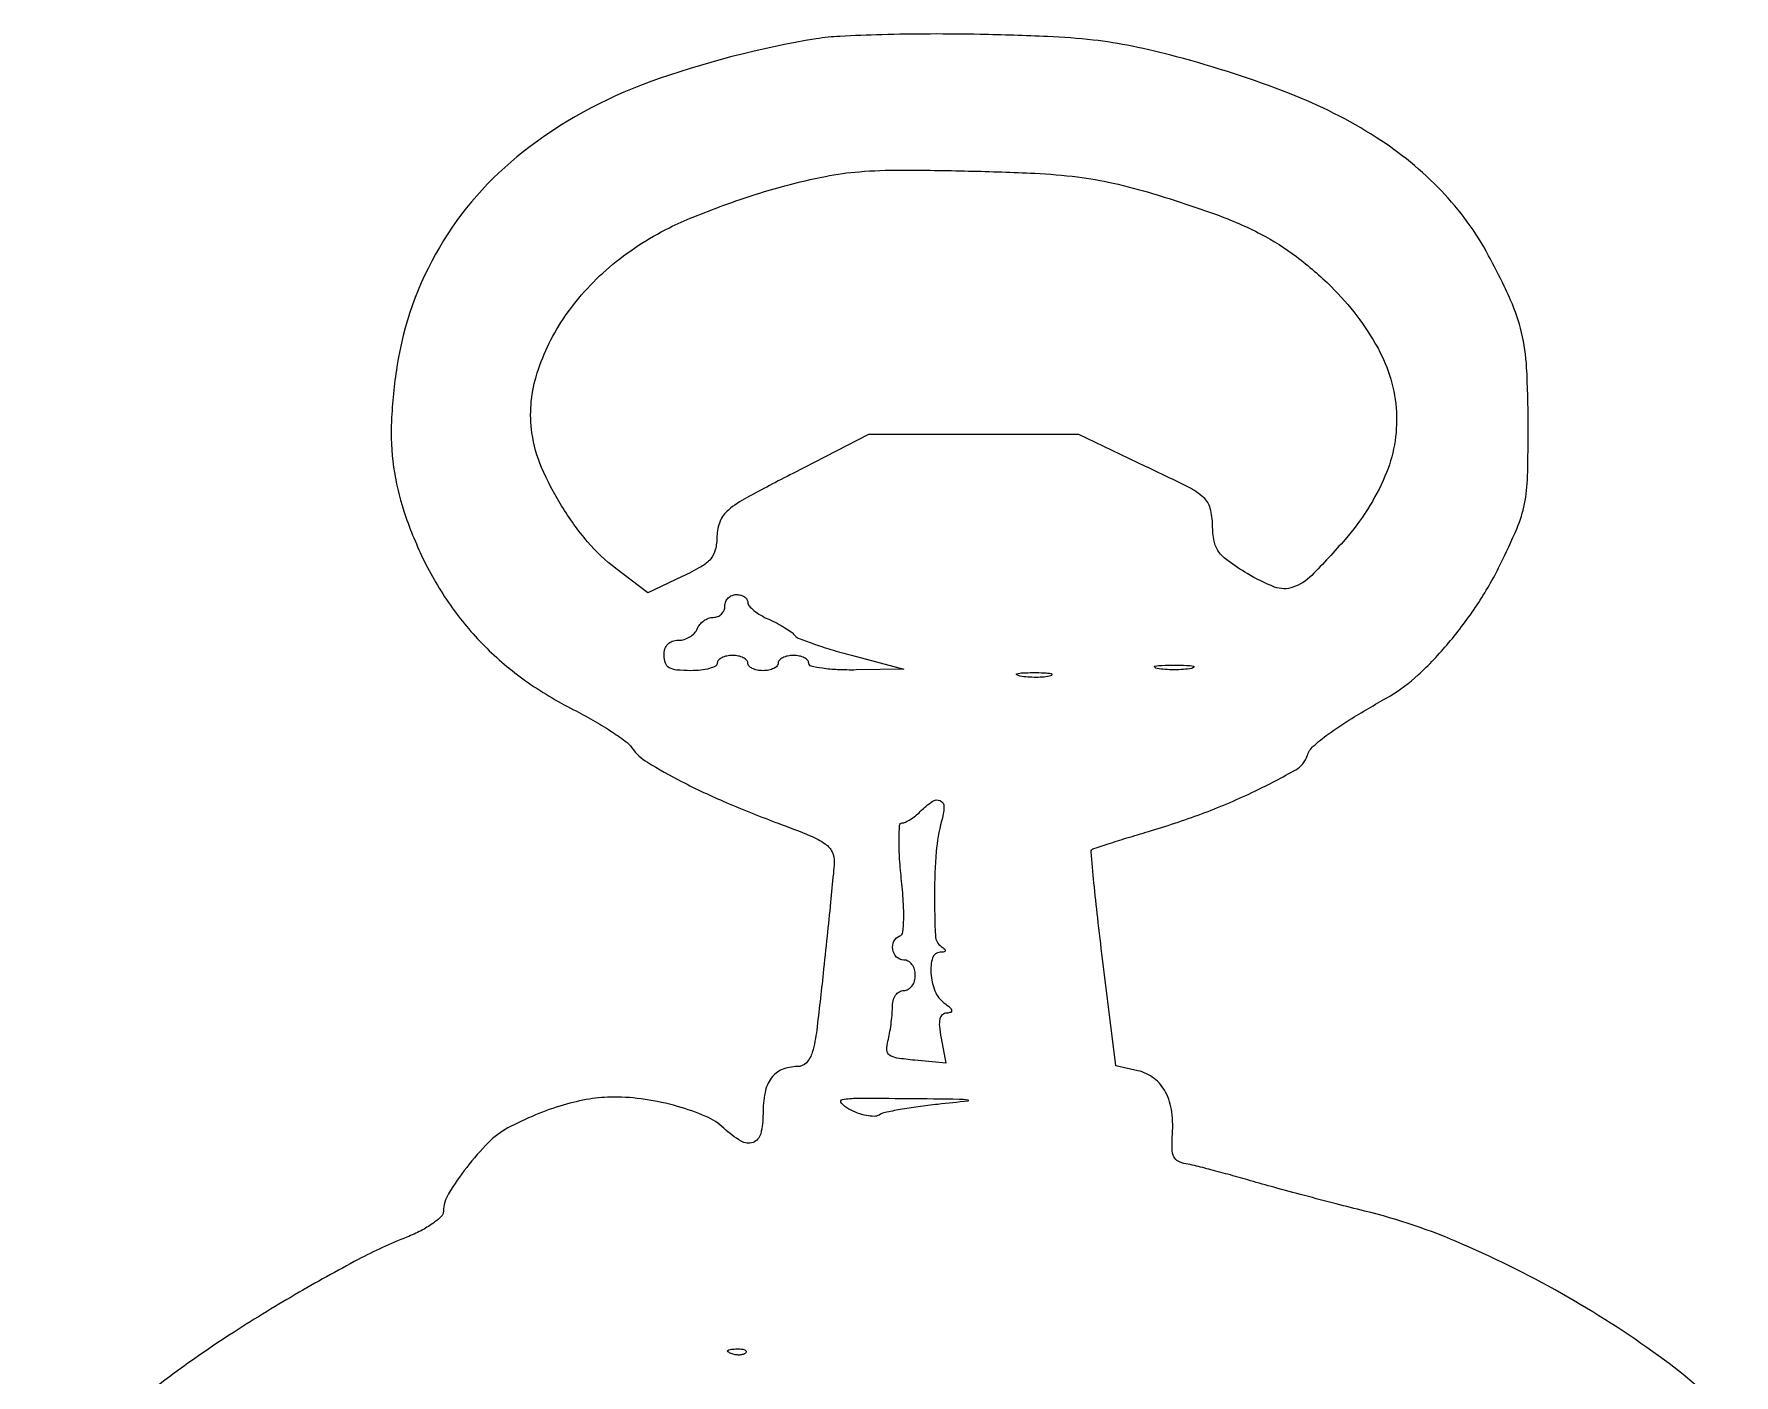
# Model space of a CAD drawing. Extents: x 0 to 320, y 0 to 464.
# Drawn here: x 46.3 to 269.5, y 287.5 to 463.6 of the extents above; entities that cross this region are included whole.
import ezdxf

# ---------------------------------------------------------------- set-up
doc = ezdxf.new("R2010")
doc.units = 0

msp = doc.modelspace()

# ---------------------------------------------------------------- linework, layer by layer
msp.add_lwpolyline([(269.482298, 281.165554, 0.051792), (260.370591, 289.447425, 0.028153), (247.685998, 297.720736, 0.027888), (233.816192, 304.694597, 0.041954), (221, 309.031167, -0.002552), (217.27103, 309.973484, -0.001798), (213.0875, 311.069481, -0.001814), (209.09327, 312.146783, -0.003814), (206, 313.018553, 0.003131), (203.364792, 313.765118, 0.003522), (200.821875, 314.449122, 0.00323), (198.650714, 315.0018, 0.019), (197.5, 315.240824, -0.081184), (196.53002, 315.571793, -0.154875), (195.960728, 316.155788, -0.107761), (195.71257, 317.125034, -0.028468), (195.746298, 318.733425, 0.050505), (195.669978, 322.04586, 0.088974), (194.859692, 324.651997, 0.109308), (193.347424, 326.459603, 0.110489), (191.219373, 327.451818), (188.318811, 328.088888), (186.58808, 342.139785, -0.002351), (185.947691, 347.548242, -0.003814), (185.46014, 352.151255, -0.000722), (185.068428, 356.19977, -0.232901), (185.178674, 356.490338, -0.109286), (185.45956, 356.655975, -0.001171), (187.608736, 357.350958, -0.003636), (190.102184, 358.130868, -0.002349), (193, 358.999313, 0.019167), (200.017766, 361.36239, 0.021255), (206.590864, 364.185224, 0.016952), (211.955964, 366.992281, 0.187553), (213.458519, 368.835017, -0.129747), (214.24933, 370.065243, -0.02877), (216.206648, 371.66075, -0.02001), (219.329856, 373.735542, -0.005849), (224.292277, 376.674263, 0.057267), (228.024996, 379.438224, 0.029751), (232.022036, 383.647603, 0.028496), (235.767776, 388.646428, 0.031998), (238.76452, 393.854746, 0.013272), (241.013069, 398.73698, 0.052168), (241.993666, 401.897875, 0.042795), (242.393046, 405.479986, 0.00696), (242.474128, 412.482639, 0.012477), (242.274252, 419.804051, 0.044863), (241.613947, 424.425693, 0.048659), (240.168263, 428.662676, 0.016552), (237.282262, 434.5, 0.068519), (231.083235, 443.018468, 0.059354), (222.527772, 450.026777, 0.049413), (211.121793, 455.806305, 0.027499), (196.293083, 460.642688, 0.014621), (190.474518, 462.011494, 0.022247), (185.347131, 462.824854, 0.017598), (179.369353, 463.289911, 0.005698), (170.5, 463.565416, 0.005636), (163.971078, 463.620166, 0.006019), (157.584375, 463.524849, 0.00574), (152.097882, 463.313843, 0.027826), (149, 462.985617, 0.046443), (127.033867, 457.282668, 0.079333), (110.489311, 448.13295, 0.094256), (99.51116, 435.599288, 0.094644), (93.920931, 419.928335, 0.027528), (93.214495, 412.807731, 0.044822), (93.492019, 406.744513, 0.046332), (94.831156, 400.971195, 0.03196), (97.349759, 394.745427, 0.040594), (100.946564, 388.599065, 0.043129), (105.425009, 383.247501, 0.042527), (110.81594, 378.681103, 0.037442), (117.128871, 374.871769, -0.012984), (119.661941, 373.507463, -0.014904), (122.004661, 372.071706, -0.014095), (123.909346, 370.746669, -0.078486), (124.780615, 369.862662, 0.100412), (126.811253, 367.974132, 0.018323), (131.309239, 365.44419, 0.017965), (137.141121, 362.700135, 0.011972), (144, 359.961223, -0.008096), (148.212427, 358.316845, -0.055144), (150.169753, 357.251263, -0.126623), (151.081451, 356.190943, -0.131044), (151.352761, 354.836287, -0.008389), (151.233354, 353.341568, -0.000748), (150.864348, 349.587847, -0.000975), (150.408777, 345.112011, -0.00076), (149.896841, 340.25, -0.003413), (149.050272, 332.807049, -0.037734), (148.46835, 329.868692, -0.124388), (147.693518, 328.510541, -0.203971), (146.49408, 328, 0.097278), (144.496481, 327.607641, 0.139824), (143.086846, 326.500595, 0.110354), (142.262458, 324.590233, 0.046928), (142, 321.8, -0.058323), (141.694059, 319.186127, -0.25087), (140.690327, 318.052329, -0.229647), (139.10971, 318.205953, -0.05046), (136.874407, 319.902381, 0.086076), (134.503507, 321.449953, 0.032784), (130.771407, 322.774438, 0.031732), (126.505438, 323.69279, 0.037166), (122.378178, 324, 0.041736), (119.2258, 323.736406, 0.029483), (115.760577, 322.9404, 0.027427), (112.135372, 321.659723, 0.023959), (108.5, 319.937881, 0.075418), (105.958686, 318.042624, 0.030135), (103.090271, 314.766882, 0.028062), (100.705812, 311.302669, 0.131268), (100.029473, 309, -0.196701), (99.720057, 308.294058, -0.038217), (98.627619, 307.387142, -0.034909), (97.090157, 306.451515, -0.024516), (95.246252, 305.610605, 0.026549), (88.856914, 302.665329, 0.011103), (80.56734, 298.05861, 0.011056), (72.024626, 292.802861, 0.015674), (64.685306, 287.7277, 0.04003), (46.317837, 271.735974, 0.040143)], format="xyb")
for points in [[(193.254127, 442.636092, -0.013571), (201.526867, 439.904108, -0.033809), (207.356932, 437.344509, -0.041499), (212.0462, 434.3768, -0.032566), (216.602315, 430.442441, -0.072074), (222.756198, 422.338818, -0.113118), (225.16547, 413.970109, -0.11593), (223.667273, 405.535853, -0.078295), (218.431433, 397.23812, -0.014119), (214.057162, 392.518182, -0.115184), (211.591028, 390.952058, -0.17771), (209.18045, 390.988969, -0.04466), (205.595231, 392.748866, -0.017672), (203.057943, 394.414568, -0.082758), (201.822191, 395.640488, -0.110428), (201.231454, 397.021178, -0.043904), (201.031608, 399.084171, 0.063265), (200.727116, 401.322928, 0.147834), (199.845106, 402.74525, 0.06437), (197.851829, 404.090307, 0.005354), (192.233976, 406.834171), (183.467953, 411), (169.648492, 411), (155.82903, 411), (145.914515, 405.907262, 0.00496), (139.83189, 402.706177, 0.04939), (137.446032, 401.098119, 0.122557), (136.358562, 399.622615, 0.094473), (135.954322, 397.657262, -0.0532), (135.738085, 395.875443, -0.121855), (135.130105, 394.67731, -0.086343), (133.886427, 393.658272, -0.018221), (131.384227, 392.362757), (126.85981, 390.225514), (122.679905, 393.403685, -0.054701), (118.97241, 396.923118, -0.037151), (115.550804, 401.637156, -0.037583), (112.928706, 406.692779, -0.065627), (111.661607, 411.231201, -0.107697), (112.203961, 418.609801, -0.075652), (115.754837, 426.172824, -0.068718), (121.820341, 432.988964, -0.062309), (129.699369, 438.172764, -0.018044), (132.830462, 439.576219, -0.009102), (136.869625, 441.129373, -0.009027), (141.106187, 442.584467, -0.013254), (144.884188, 443.696578, -0.016366), (150.192602, 444.922965, -0.028626), (154.661337, 445.539397, -0.020806), (160.044052, 445.745319, -0.004969), (169, 445.62615, -0.005589), (177.672678, 445.32751, -0.019268), (183.278227, 444.854799, -0.025478), (187.964878, 444.032888, -0.016819)], [(140, 388.978561, 0.182745), (140.178877, 388.505487, 0.041653), (140.807813, 387.902259, 0.037822), (141.697157, 387.286392, 0.029034), (142.75, 386.748916, -0.015994), (143.847114, 386.224424, -0.017771), (144.86974, 385.647741, -0.017373), (145.7022, 385.097865, -0.082871), (146.104434, 384.696868, 0.144128), (146.62965, 384.286768, 0.008363), (148.556888, 383.561508, 0.012142), (150.918822, 382.781618, 0.008596), (153.604434, 382.016781), (160.5, 380.180533), (154.25, 380.090267, -0.014185), (151.794019, 380.124474, -0.025567), (149.789933, 380.312241, -0.024456), (148.311743, 380.601809, -0.344887), (148, 381, 0.191087), (147.848523, 381.381882, 0.088204), (147.4125, 381.70625, 0.068025), (146.765418, 381.926307, 0.048028), (146, 382, 0.048028), (145.234582, 381.926307, 0.068025), (144.5875, 381.70625, 0.088204), (144.151477, 381.381882, 0.191087), (144, 381, -0.191087), (143.848523, 380.618118, -0.088204), (143.4125, 380.29375, -0.068025), (142.765418, 380.073693, -0.048028), (142, 380, -0.048028), (141.234582, 380.073693, -0.068025), (140.5875, 380.29375, -0.088204), (140.151477, 380.618118, -0.191087), (140, 381, 0.191087), (139.848523, 381.381882, 0.088204), (139.4125, 381.70625, 0.068025), (138.765418, 381.926307, 0.048028), (138, 382, 0.048028), (137.234582, 381.926307, 0.068025), (136.5875, 381.70625, 0.088204), (136.151477, 381.381882, 0.191087), (136, 381, -0.277684), (135.767902, 380.614308, -0.052312), (134.971875, 380.29375, -0.042582), (133.841111, 380.072542, -0.027026), (132.5, 380, -0.022514), (130.67572, 380.082184, -0.10769), (129.6875, 380.392857, -0.177212), (129.177287, 380.997538, -0.087745), (129, 382, -0.071879), (129.123622, 382.85549, -0.118272), (129.486626, 383.485871, -0.122815), (130.084583, 383.867851, -0.081193), (130.893011, 384, 0.07271), (131.659707, 384.112085, 0.064008), (132.399034, 384.440625, 0.066864), (133.000393, 384.926463, 0.098143), (133.361626, 385.5, -0.081035), (133.696157, 386.073415, -0.065663), (134.217991, 386.559375, -0.06652), (134.840167, 386.887915, -0.088478), (135.468615, 387, 0.096942), (136.053098, 387.114397, 0.097427), (136.550156, 387.440625, 0.098422), (136.882975, 387.927588, 0.101174), (137, 388.5, -0.099038), (137.114514, 389.072457, -0.097945), (137.440625, 389.559375, -0.097945), (137.927543, 389.885486, -0.099038), (138.5, 390, -0.06631), (139.073406, 389.923619, -0.083437), (139.559375, 389.699952, -0.099318), (139.8844, 389.368082, -0.145257)], [(179.761659, 379.31292, -0.041951), (178.934218, 379.169017, -0.020826), (177.869594, 379.119272, -0.020511), (176.754739, 379.159391, -0.028254), (175.761659, 379.292739, -0.082665), (175.319562, 379.45659, -0.67161), (175.339362, 379.605813, -0.053901), (176.071102, 379.715166, -0.008901), (177.5, 379.747817, -0.009782), (178.938425, 379.726931, -0.038992), (179.814362, 379.62839, -0.417468), (179.916221, 379.476221, -0.285845)], [(198.25, 380.294267, -0.029693), (197.225293, 380.159351, -0.017887), (196, 380.115502, -0.017887), (194.774707, 380.159351, -0.029693), (193.75, 380.294267, -0.142433), (193.439977, 380.453014, -0.611425), (193.482812, 380.600334, -0.039503), (194.38851, 380.701569, -0.008087), (196, 380.727636, -0.008087), (197.61149, 380.701569, -0.039503), (198.517188, 380.600334, -0.611425), (198.560023, 380.453014, -0.142433)], [(165.456676, 360.25, 0.047694), (164.7498, 356.237171, 0.019043), (164.520891, 350.652906, 0.011383), (164.630151, 345.156582, 0.238228), (165.40906, 343.765313, -0.028946), (165.856813, 343.424536, -0.274431), (165.93104, 343.205468, -0.313038), (165.77376, 343.057452, -0.034029), (165.25, 343.015313, 0.326547), (164.26651, 342.277682, 0.093111), (164.043464, 340.264422, 0.075431), (164.578624, 337.936125, 0.137096), (165.75, 336.392046, -0.018462), (166.523627, 335.758438, -0.143295), (166.770204, 335.36775, -0.393453), (166.647973, 335.127925, -0.081778), (166.138709, 335.031803, 0.171439), (165.554585, 334.809977, 0.163009), (165.224555, 334.265726, 0.081076), (165.165768, 333.289301, 0.020948), (165.392141, 331.723247), (166.006863, 328.446494), (161.916437, 328.836579, -0.013989), (159.58382, 329.125074, -0.118539), (158.61217, 329.521081, -0.235293), (158.258731, 330.190737, -0.071524), (158.399351, 331.363332, 0.020356), (158.620194, 332.344231, 0.011931), (158.808283, 333.533291, 0.011921), (158.939857, 334.733584, 0.019821), (158.986345, 335.75, -0.058056), (159.097081, 336.65278, -0.088772), (159.414377, 337.372724, -0.110063), (159.900317, 337.833995, -0.135856), (160.5, 338, 0.130775), (161.075754, 338.153209, 0.10214), (161.5625, 338.583333, 0.08892), (161.888136, 339.230589, 0.072314), (162, 340, 0.072314), (161.888136, 340.769411, 0.08892), (161.5625, 341.416667, 0.10214), (161.075754, 341.846791, 0.130775), (160.5, 342, -0.197339), (159.548982, 342.390555, -0.15761), (159.034, 343.382631, -0.157692), (159.197283, 344.488046, -0.19751), (159.968937, 345.166667, 0.288676), (160.351961, 345.642857, 0.022533), (160.471789, 347.345584, 0.022697), (160.424417, 349.691833, 0.010325), (160.160072, 352.75, -0.010771), (159.917625, 355.584257, -0.019485), (159.859819, 357.911921, -0.015015), (159.938814, 359.699422, -0.392646), (160.262563, 360, 0.110714), (160.700582, 360.098193, 0.030322), (161.324896, 360.440625, 0.029092), (162.003942, 360.925893, 0.026694), (162.642857, 361.5, -0.04409), (164.231152, 362.830421, -0.262599), (165.268066, 362.929801, -0.311406), (165.762898, 362.120841, -0.053771)], [(164.956514, 323.044675, 0.008491), (162.364234, 322.734135, 0.010837), (159.98773, 322.355782, 0.008922), (158.022216, 321.962674, 0.084785), (157.230227, 321.642288, -0.142703), (156.58541, 321.463773, -0.044933), (155.580095, 321.567906, -0.040719), (154.422405, 321.893813, -0.035301), (153.273713, 322.415601, -0.090153), (152.285771, 323.209249, -0.58104), (152.452783, 323.683617, -0.045295), (154.374201, 323.855126, -0.002051), (161, 323.817988, -0.000634), (167.773099, 323.743647, -0.045225), (168.888288, 323.628791, -0.857567), (168.881897, 323.468949, -0.002711)], [(139.729167, 290.395833, -0.126455), (139.402231, 290.202593, -0.060344), (138.916927, 290.123424, -0.05415), (138.359369, 290.160852, -0.051402), (137.8125, 290.316886, -0.054073), (137.395823, 290.538436, -0.470617), (137.37858, 290.720685, -0.168741), (137.670344, 290.862007, -0.018894), (138.416667, 290.921053, -0.028489), (139.112848, 290.910055, -0.077125), (139.592839, 290.799335, -0.208169), (139.77538, 290.614691, -0.296942)]]:
    msp.add_lwpolyline(points, format="xyb", close=True)

doc.saveas('drawing.dxf')
